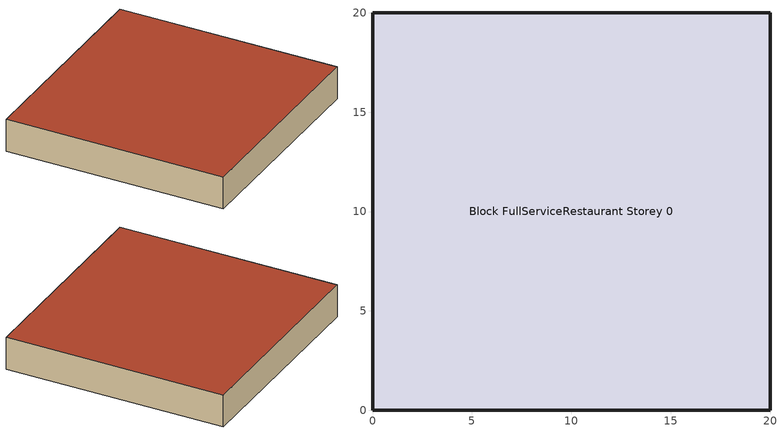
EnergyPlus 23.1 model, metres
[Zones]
Block FullServiceRestaurant Storey 0
 floor ground (Project Floor): 20,20 20,0 0,0 0,20 z0
 wall outside (Project Wall): 0,0 20,0 20,20 0,20 0,0 z0:3
 roof outside (Project Flat Roof): 20,0 20,20 0,20 0,0 z3
[Building]
OpenUBEM_Building: North Axis=0; Terrain=City; Solar Distribution=FullExterior
[Site:Location]
PLACEHOLDER: Latitude=0; Longitude=0; Time Zone=0; Elevation=0
[SizingPeriod:WeatherFileDays]
AnnualSizingPeriod: Begin Month=1; Begin Day of Month=1; End Month=12; End Day of Month=31; Day of Week for Start Day=Monday; Use Weather File Daylight Saving Period=No; Use Weather File Rain and Snow Indicators=No
[SITE:WATERMAINSTEMPERATURE]
Calculation Method=CorrelationFromWeatherFile
[MATERIAL]
DefaultMaterial: Roughness=Rough; Thickness=0.1; Conductivity=0.1; Density=1000; Specific Heat=1000; Thermal Absorptance=0.9; Solar Absorptance=0.7; Visible Absorptance=0.7
[CONSTRUCTION]
Project Wall; Project Floor; Project Flat Roof: DefaultMaterial
[ZONE]
Block FullServiceRestaurant Storey 0: Type=1; Multiplier=1; Ceiling Height=autocalculate; Volume=autocalculate; Floor Area=autocalculate; Part of Total Floor Area=Yes
[PEOPLE]
Ppl_Block FullServiceRestaurant Storey 0: Zone or ZoneList or Space or SpaceList=Block FullServiceRestaurant Storey 0; Number of People Schedule=S0_Occ; Number of People Calculation Method=People/Area; People per Floor Area=0.05; Fraction Radiant=0.3; Sensible Heat Fraction=autocalculate; Activity Level Schedule=Activity_Level; Carbon Dioxide Generation Rate=3.82e-08; Enable ASHRAE 55 Comfort Warnings=No; Mean Radiant Temperature Calculation Type=ZoneAveraged; Clothing Insulation Calculation Method=ClothingInsulationSchedule; Cold Stress Temperature Threshold=15.56; Heat Stress Temperature Threshold=30
[LIGHTS]
Lts_Block FullServiceRestaurant Storey 0: Zone or ZoneList or Space or SpaceList=Block FullServiceRestaurant Storey 0; Schedule=S0_Occ; Design Level Calculation Method=Watts/Area; Watts per Zone Floor Area=10; Return Air Fraction=0; Fraction Radiant=0.42; Fraction Visible=0; Fraction Replaceable=1; EndUse Subcategory=General; Return Air Fraction Calculated from Plenum Temperature=No; Return Air Fraction Function of Plenum Temperature Coefficient 1=0; Return Air Fraction Function of Plenum Temperature Coefficient 2=0
[ELECTRICEQUIPMENT] Zone or ZoneList or Space or SpaceList=Block FullServiceRestaurant Storey 0
Name | Schedule | Design Level Calculation Method | Watts per Zone Floor Area | Fraction Latent | Fraction Radiant | Fraction Lost | EndUse Subcategory | Design Level
Eq_Block FullServiceRestaurant Storey 0 | S0_Occ | Watts/Area | 8 | 0 | 0.5 | 0 | General
Cooking_Elec_FullServiceRestaurant | OpenUBEM_Cook_Elec_FullServiceRestaurant | EquipmentLevel |  | 0.25 | 0.3 | 0.2 | Cooking | 29780
Refrig_Lumped_FullServiceRestaurant | OpenUBEM_Refrig_ConstantSched | EquipmentLevel |  | 0 | 0 | 1 | Refrigeration | 7035.62
[GASEQUIPMENT]
Cooking_Gas_FullServiceRestaurant: Zone or ZoneList or Space or SpaceList=Block FullServiceRestaurant Storey 0; Schedule=OpenUBEM_Cook_Gas_FullServiceRestaurant; Design Level Calculation Method=EquipmentLevel; Design Level=33504; Fraction Latent=0.1; Fraction Radiant=0.2; Fraction Lost=0.7; Carbon Dioxide Generation Rate=0; EndUse Subcategory=Cooking
[ZONEVENTILATION:DESIGNFLOWRATE]
KitchenExhaust_FullServiceRestaurant: Zone or ZoneList or Space or SpaceList=Block FullServiceRestaurant Storey 0; Schedule=OpenUBEM_Cook_ExhaustSched; Design Flow Rate Calculation Method=Flow/Zone; Design Flow Rate=1.9953; Ventilation Type=Exhaust; Fan Pressure Rise=0; Fan Total Efficiency=1; Constant Term Coefficient=1; Temperature Term Coefficient=0; Velocity Term Coefficient=0; Velocity Squared Term Coefficient=0; Minimum Indoor Temperature=-100; Maximum Indoor Temperature=100; Delta Temperature=-100; Minimum Outdoor Temperature=-100; Maximum Outdoor Temperature=100; Maximum Wind Speed=40
[HVACTEMPLATE:THERMOSTAT]
Block FullServiceRestaurant Storey 0_Tstat: Heating Setpoint Schedule=S0_Htg_SP; Cooling Setpoint Schedule=S0_Clg_SP
[HVACTEMPLATE:ZONE:UNITARY]
Block FullServiceRestaurant Storey 0: Template Unitary System=Block FullServiceRestaurant Storey 0_PSZ_Sys; Template Thermostat=Block FullServiceRestaurant Storey 0_Thermostat; Supply Air Maximum Flow Rate=autosize; Outdoor Air Method=Flow/Person; Outdoor Air Flow Rate per Person=0.01; Outdoor Air Flow Rate per Zone Floor Area=0; Outdoor Air Flow Rate per Zone=0; Baseboard Heating Type=None; Baseboard Heating Capacity=autosize; Zone Cooling Design Supply Air Temperature Input Method=SystemSupplyAirTemperature; Zone Cooling Design Supply Air Temperature=12.8; Zone Cooling Design Supply Air Temperature Difference=11.11; Zone Heating Design Supply Air Temperature Input Method=SystemSupplyAirTemperature; Zone Heating Design Supply Air Temperature=50; Zone Heating Design Supply Air Temperature Difference=30
[HVACTEMPLATE:SYSTEM:UNITARY]
Block FullServiceRestaurant Storey 0_PSZ_Sys: Control Zone or Thermostat Location=Block FullServiceRestaurant Storey 0; Supply Fan Maximum Flow Rate=autosize; Supply Fan Total Efficiency=0.55575; Supply Fan Delta Pressure=622.5; Supply Fan Motor Efficiency=0.9; Supply Fan Motor in Air Stream Fraction=1; Cooling Coil Type=SingleSpeedDX; Cooling Design Supply Air Temperature=12.8; Cooling Coil Gross Rated Total Capacity=autosize; Cooling Coil Gross Rated Sensible Heat Ratio=autosize; Cooling Coil Gross Rated COP=3.39929; Heating Coil Type=Gas; Heating Design Supply Air Temperature=50; Heating Coil Capacity=autosize; Gas Heating Coil Efficiency=0.8505; Gas Heating Coil Parasitic Electric Load=0; Maximum Outdoor Air Flow Rate=autosize; Minimum Outdoor Air Flow Rate=autosize; Economizer Type=DifferentialDryBulb; Economizer Lockout=NoLockout; Supply Fan Placement=BlowThrough; Night Cycle Control=StayOff; Heat Recovery Type=None; Sensible Heat Recovery Effectiveness=0.7; Latent Heat Recovery Effectiveness=0.65; Dehumidification Control Type=None; Dehumidification Setpoint=60; Humidifier Type=None; Humidifier Rated Capacity=1e-06; Humidifier Rated Electric Power=autosize; Humidifier Setpoint=30; Return Fan=No; Return Fan Total Efficiency=0.7; Return Fan Delta Pressure=500; Return Fan Motor Efficiency=0.9; Return Fan Motor in Air Stream Fraction=1
[WATERHEATER:MIXED]
DHW_Heater_FullServiceRestaurant: Tank Volume=0.3785; Setpoint Temperature Schedule=OpenUBEM_DHW_Setpoint; Deadband Temperature Difference=0; Heater Control Type=Cycle; Heater Maximum Capacity=18897; Heater Ignition Minimum Flow Rate=0; Heater Ignition Delay=0; Heater Fuel Type=NaturalGas; Heater Thermal Efficiency=0.95; Off Cycle Parasitic Fuel Consumption Rate=0; Off Cycle Parasitic Fuel Type=NaturalGas; Off Cycle Parasitic Heat Fraction to Tank=0; On Cycle Parasitic Fuel Consumption Rate=0; On Cycle Parasitic Heat Fraction to Tank=0; Ambient Temperature Indicator=Zone; Ambient Temperature Zone=Block FullServiceRestaurant Storey 0; Off Cycle Loss Coefficient to Ambient Temperature=7.56; Off Cycle Loss Fraction to Zone=1; On Cycle Loss Coefficient to Ambient Temperature=7.56; On Cycle Loss Fraction to Zone=1; Peak Use Flow Rate=5.47192e-05; Use Flow Rate Fraction Schedule=OpenUBEM_DHW_FlowFrac_FullServiceRestaurant; Use Side Effectiveness=1; Source Side Effectiveness=1; Use Side Design Flow Rate=autosize; Source Side Design Flow Rate=autosize; Indirect Water Heating Recovery Time=1.5; Source Side Flow Control Mode=IndirectHeatPrimarySetpoint; EndUse Subcategory=DHW
[WATERUSE:EQUIPMENT]
DHW_WaterUse_FullServiceRestaurant: EndUse Subcategory=DHW; Peak Flow Rate=5.47192e-05; Flow Rate Fraction Schedule=OpenUBEM_DHW_FlowFrac_FullServiceRestaurant; Target Temperature Schedule=OpenUBEM_DHW_Setpoint; Zone=Block FullServiceRestaurant Storey 0; Sensible Fraction Schedule=OpenUBEM_DHW_SensibleFrac; Latent Fraction Schedule=OpenUBEM_DHW_LatentFrac
[WATERUSE:CONNECTIONS]
DHW_WaterConn_FullServiceRestaurant: Hot Water Supply Temperature Schedule=OpenUBEM_DHW_Setpoint; Drain Water Heat Exchanger Type=None; Drain Water Heat Exchanger Destination=Plant; Water Use Equipment 1=DHW_WaterUse_FullServiceRestaurant
[SCHEDULE:COMPACT]
OpenUBEM_Cook_ExhaustSched: Through: 12/31, For: AllDays, Until: 01:00, 1, Until: 05:00, 0, Until: 24:00, 1
[Schedule:Constant]
Activity_Level: Hourly Value=120
[SCHEDULE:CONSTANT]
Name | Hourly Value
S0_Htg_SP | 21
S0_Clg_SP | 24
S0_Occ; OpenUBEM_Refrig_ConstantSched | 1
OpenUBEM_DHW_Setpoint | 60
OpenUBEM_DHW_FlowFrac_FullServiceRestaurant | 0.313394
OpenUBEM_DHW_SensibleFrac | 0.2
OpenUBEM_DHW_LatentFrac | 0.05
OpenUBEM_Cook_Gas_FullServiceRestaurant; OpenUBEM_Cook_Elec_FullServiceRestaurant | 0.29
